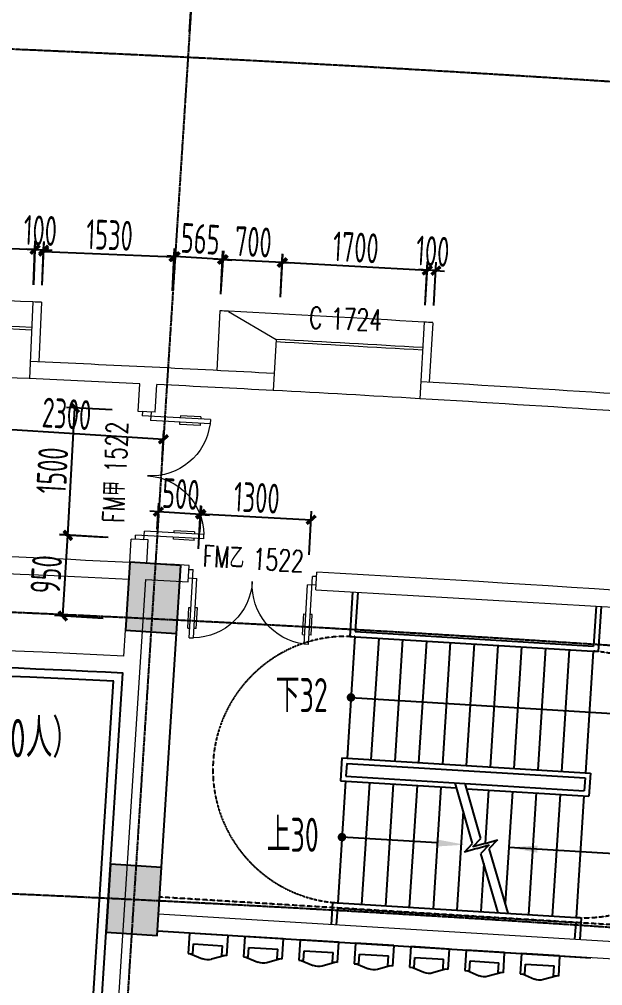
# Model space of a CAD drawing. Header units: millimetres. Extents: x 11515858 to 24947533, y -12784974 to -6116114.
# Drawn here: x 11792816 to 11799658, y -6382167 to -6370831 of the extents above; entities that cross this region are included whole.
import ezdxf
from ezdxf.enums import TextEntityAlignment as Align

# ---------------------------------------------------------------- set-up
doc = ezdxf.new("R2010")
doc.units = ezdxf.units.MM
doc.header["$LTSCALE"] = 10
for name, pattern in [('A2-RG-AXIS$0$CENTER', [2, 1.25, -0.25, 0.25, -0.25]), ('A2-RG-AXIS$0$DOTE', [2.42, 2, -0.2, 0.02, -0.2]), ('A2-RI-F2$0$DOT2', [0.125, 0, -0.125]), ('A2-RV-F2$0$HIDDEN', [0.375, 0.25, -0.125])]:
    doc.linetypes.add(name, pattern=pattern)
for name, color, linetype in [('A2-RB-F2$0$$34$A-DIMS-100', 1, 'Continuous'), ('A2-RB-F2$0$A-DIMS-100', 1, 'Continuous'), ('A2-RD-F2$0$A-1-1-X-toilel$0$A-FIXT', 55, 'Continuous'), ('A2-RD-F2$0$an-door', 2, 'Continuous'), ('A2-RG-AXIS$0$A-AXIS', 1, 'Continuous'), ('A2-RG-AXIS$0$A-DIMS-100', 1, 'Continuous'), ('A2-RG-AXIS$0$A-GRID', 1, 'A2-RG-AXIS$0$CENTER'), ('A2-RI-F2$0$$0$A-SYMB-AREA', 4, 'Continuous'), ('A2-RI-F2$0$$0$A-SYMB-NAME', 4, 'Continuous'), ('A2-RI-F2$0$A-STRS', 50, 'Continuous'), ('A2-RI-F2$0$A-SYMB-DOOR', 4, 'Continuous'), ('A2-RI-F2$0$an-door', 2, 'Continuous'), ('A2-RI-F2$0$an-flor-strs-trds', 1, 'Continuous'), ('A2-RI-F2$0$WINDOW_TEXT', 7, 'Continuous'), ('A2-RS-F2$0$A-HATH-GRAY', 8, 'Continuous'), ('A2-RS-F2$0$A-WALL-CONC', 6, 'Continuous'), ('A2-RV-F2$0$A-HATH', 9, 'Continuous'), ('A2-RV-F2$0$A-SYMB', 4, 'Continuous'), ('A2-RV-F2$0$A-SYMB-AREA', 4, 'Continuous'), ('A2-RV-F2$0$A-SYMB-NAME', 4, 'Continuous'), ('A2-RV-F2$0$AUDIT_D_120618114340-210', 80, 'Continuous'), ('A2-RV-F2$0$AUDIT_D_120618114340-341', 1, 'Continuous'), ('A2-RV-F2$0$AUDIT_D_120618114340-408', 50, 'Continuous')]:
    doc.layers.add(name, color=color, linetype=linetype)
doc.layers.add('A2-RD-F2$0$A-X-AREA', color=6, linetype='Continuous', plot=False)
for name, color, linetype, lineweight in [('A2-RI-F2$0$A-DOOR', 32, 'Continuous', 5), ('A2-RI-F2$0$A-FLOR-OTLN', 4, 'A2-RI-F2$0$DOT2', 5), ('A2-RI-F2$0$A-FLOR-STRS', 2, 'Continuous', 5), ('A2-RI-F2$0$A-GLAZ', 140, 'Continuous', 5), ('A2-RI-F2$0$A-WALL', 7, 'Continuous', 5)]:
    doc.layers.add(name, color=color, linetype=linetype, lineweight=lineweight)
doc.styles.add('A2-RB-F2$0$$0$XD2008', font='hzs.shx', dxfattribs={"width": 0.7, "bigfont": 'hztxt.shx'})
doc.styles.add('A2-RB-F2$0$XD2008', font='hzs.shx', dxfattribs={"width": 0.7, "bigfont": 'hztxt.shx'})
doc.styles.add('A2-RG-AXIS$0$XD2008', font='hzs.shx', dxfattribs={"width": 0.7, "bigfont": 'hztxt.shx'})
doc.styles.add('A2-RI-F2$0$$0$ECADI', font='hzs.shx', dxfattribs={"width": 0.7, "bigfont": 'hztxt.shx'})
doc.styles.add('A2-RI-F2$0$ECADI-TXT', font='simplex.shx', dxfattribs={"bigfont": 'hztxt.shx'})
doc.styles.add('A2-RI-F2$0$SIMPLEX', font='simplex.shx', dxfattribs={"width": 0.7})
doc.styles.add('A2-RV-F2$0$ECADI', font='hzs.shx', dxfattribs={"width": 0.7, "bigfont": 'hztxt.shx'})
doc.dimstyles.new('A2-RB-F2$0$$0$XD100$0', dxfattribs={"dimscale": 100, "dimtxt": 3.5, "dimasz": 1, "dimexe": 1, "dimexo": 2, "dimgap": 0.5, "dimtad": 1, "dimdec": 0, "dimdsep": 46, "dimtxsty": 'A2-RB-F2$0$$0$XD2008', "dimblk1": 'A2-RB-F2$0$$20$_ArchTick', "dimblk2": 'A2-RB-F2$0$$20$_ArchTick', "dimsah": 1, "dimcen": 2.5, "dimclrt": 4, "dimaunit": 1, "dimadec": 0, "dimazin": 0, "dimtfac": 1, "dimtdec": 0, "dimtix": 1, "dimtmove": 2, "dimatfit": 3, "dimfxl": 0, "dimtolj": 1, "dimtzin": 0, "dimarcsym": 0})
doc.dimstyles.new('A2-RB-F2$0$XD100', dxfattribs={"dimscale": 100, "dimtxt": 3.5, "dimasz": 1.5, "dimexe": 1, "dimexo": 2, "dimgap": 0.5, "dimtad": 1, "dimdec": 0, "dimdsep": 46, "dimtxsty": 'A2-RB-F2$0$XD2008', "dimcen": 2.5, "dimclrt": 4, "dimaunit": 1, "dimadec": 0, "dimazin": 0, "dimtfac": 1, "dimtdec": 0, "dimtix": 1, "dimtmove": 1, "dimatfit": 3, "dimfxl": 0, "dimtolj": 1, "dimtzin": 0, "dimarcsym": 0})
doc.dimstyles.new('A2-RB-F2$0$XD100$0', dxfattribs={"dimscale": 100, "dimtxt": 3.5, "dimasz": 1, "dimexe": 1, "dimexo": 2, "dimgap": 0.5, "dimtad": 1, "dimdec": 0, "dimdsep": 46, "dimtxsty": 'A2-RB-F2$0$XD2008', "dimblk1": 'A2-RB-F2$0$_ArchTick', "dimblk2": 'A2-RB-F2$0$_ArchTick', "dimsah": 1, "dimcen": 2.5, "dimclrt": 4, "dimaunit": 1, "dimadec": 0, "dimazin": 0, "dimtfac": 1, "dimtdec": 0, "dimtix": 1, "dimtmove": 1, "dimatfit": 3, "dimfxl": 0, "dimtolj": 1, "dimtzin": 0, "dimarcsym": 0})
doc.dimstyles.new('A2-RG-AXIS$0$XD150', dxfattribs={"dimscale": 300, "dimtxt": 2.5, "dimasz": 1.5, "dimexe": 1, "dimexo": 2, "dimgap": 0.5, "dimtad": 1, "dimdec": 0, "dimdsep": 46, "dimtxsty": 'A2-RG-AXIS$0$XD2008', "dimcen": 2.5, "dimclrt": 4, "dimaunit": 1, "dimadec": 3, "dimazin": 0, "dimtfac": 1, "dimtdec": 0, "dimtmove": 2, "dimatfit": 3, "dimfxl": 0, "dimtolj": 1, "dimtzin": 0, "dimarcsym": 0})
doc.dimstyles.new('A2-RG-AXIS$0$XD150$0', dxfattribs={"dimscale": 150, "dimtxt": 2.5, "dimasz": 1, "dimexe": 1, "dimexo": 2, "dimgap": 0.5, "dimtad": 1, "dimdec": 0, "dimdsep": 46, "dimtxsty": 'A2-RG-AXIS$0$XD2008', "dimblk": 'A2-RG-AXIS$0$_ArchTick', "dimcen": 2.5, "dimclrt": 4, "dimaunit": 1, "dimadec": 0, "dimazin": 0, "dimtfac": 1, "dimtdec": 0, "dimtmove": 2, "dimatfit": 3, "dimfxl": 0, "dimtolj": 1, "dimtzin": 0, "dimarcsym": 0})

# ---------------------------------------------------------------- blocks, each defined once
blk = doc.blocks.new('A2-RG-AXIS$0$_ArchTick')
at = {"color": 0, "linetype": 'ByBlock', "const_width": 0.4}
blk.add_lwpolyline([(-0.5, -0.5), (0.5, 0.5)], dxfattribs=at)
blk = doc.blocks.new('*D1242')
at = {"layer": 'A2-RG-AXIS$0$A-DIMS-100', "color": 0, "lineweight": -2, "ltscale": 3, "transparency": 16777216}
for p, q in [((11753070, -6371598), (11752455, -6363872)), ((11854556, -6379588), (11856371, -6372053))]:
    blk.add_line(p, q, dxfattribs=at)
blk.add_arc((11778731, -6694179), 331200, 76.44866, 94.54827, dxfattribs=at)
at = {"layer": 'Defpoints', "color": 0, "ltscale": 3, "transparency": 16777216}
for p in [(11822065, -6365826), (11753093, -6371897), (11854485, -6379879), (11778731, -6694179)]:
    blk.add_point(p, dxfattribs=at)
at = {"layer": 'A2-RG-AXIS$0$A-DIMS-100', "color": 0, "lineweight": -2, "ltscale": 3, "transparency": 16777216, "xscale": 150, "yscale": 150, "zscale": 150}
for p, rotation in [((11752467, -6364022), 184.5482656226652), ((11856336, -6372199), 346.4486630674553)]:
    blk.add_blockref('A2-RG-AXIS$0$_ArchTick', p, dxfattribs=dict(at, rotation=rotation))
at = {"layer": 'A2-RG-AXIS$0$A-DIMS-100', "color": 4, "ltscale": 3, "transparency": 16777216, "insert": (11804749, -6363703), "char_height": 375, "attachment_point": 5, "rotation": 355.4985, "style": 'A2-RG-AXIS$0$XD2008'}
blk.add_mtext('\\A1;18°5\'59"', dxfattribs=at)
blk = doc.blocks.new('*D1285')
at = {"layer": 'A2-RG-AXIS$0$A-AXIS', "color": 0, "lineweight": -2, "ltscale": 3, "transparency": 16777216}
for p, q in [((11794812, -6370979), (11795179, -6365018)), ((11795170, -6365167), (11802753, -6365634)), ((11802395, -6371445), (11802762, -6365484))]:
    blk.add_line(p, q, dxfattribs=at)
at = {"layer": 'Defpoints', "color": 0, "ltscale": 3, "transparency": 16777216}
for p in [(11802753, -6365634), (11794794, -6371278), (11802377, -6371745)]:
    blk.add_point(p, dxfattribs=at)
at = {"layer": 'A2-RG-AXIS$0$A-AXIS', "color": 0, "lineweight": -2, "ltscale": 3, "transparency": 16777216, "xscale": 150, "yscale": 150, "zscale": 150}
for p, rotation in [((11795170, -6365167), 176.4788938020491), ((11802753, -6365634), 356.4788938020491)]:
    blk.add_blockref('A2-RG-AXIS$0$_ArchTick', p, dxfattribs=dict(at, rotation=rotation))
at = {"layer": 'A2-RG-AXIS$0$A-AXIS', "color": 4, "ltscale": 3, "transparency": 16777216, "insert": (11798977, -6365139), "char_height": 375, "attachment_point": 5, "rotation": 356.4789, "style": 'A2-RG-AXIS$0$XD2008'}
blk.add_mtext('\\A1;7598', dxfattribs=at)
blk = doc.blocks.new('A2-RV-F2$0$5erhfh')
at = {"layer": 'A2-RV-F2$0$A-SYMB-AREA', "style": 'A2-RV-F2$0$ECADI', "width": 0.7}
blk.add_attdef('340M2', text='', height=2.5, dxfattribs=at).set_placement((0, 1.25), align=Align.MIDDLE_LEFT)
at = {"layer": 'A2-RV-F2$0$A-SYMB-NAME', "style": 'A2-RV-F2$0$ECADI', "width": 0.7}
blk.add_attdef('CHINESENAME', (-12.29, 3.09), '', height=4.5, dxfattribs=at)
blk = doc.blocks.new('A2-RV-F2')
at = {"layer": 'A2-RV-F2$0$A-HATH', "linetype": 'A2-RV-F2$0$HIDDEN'}
blk.add_line((11801444, -6381555), (11794460, -6381128), dxfattribs=at)
at = {"layer": 'A2-RV-F2$0$A-SYMB', "linetype": 'A2-RV-F2$0$HIDDEN'}
for centre, start, end in [((11796651, -6379634), 86.3212, 266.3212), ((11799446, -6379805), 266.3212, 86.3212)]:
    blk.add_arc(centre, 1565, start, end, dxfattribs=at)
at = {"layer": 'A2-RV-F2$0$AUDIT_D_120618114340-210'}
for p, q in [((11796725, -6377547), (11796692, -6378069)), ((11796785, -6377551), (11796755, -6378012)), ((11799580, -6377715), (11799550, -6378183)), ((11799640, -6377719), (11799606, -6378247)), ((11796755, -6378012), (11799550, -6378183)), ((11796692, -6378069), (11799606, -6378247)), ((11796600, -6379496), (11796583, -6379765)), ((11796600, -6379496), (11799515, -6379674)), ((11796656, -6379559), (11796646, -6379709)), ((11796656, -6379559), (11799451, -6379730)), ((11796646, -6379709), (11799441, -6379880)), ((11799451, -6379730), (11799441, -6379880)), ((11799515, -6379674), (11799497, -6379943)), ((11796583, -6379765), (11797945, -6379848)), ((11798062, -6379856), (11799497, -6379943)), ((11796491, -6381192), (11796474, -6381452)), ((11796491, -6381192), (11799405, -6381371)), ((11796547, -6381256), (11796534, -6381455)), ((11796547, -6381256), (11799342, -6381427)), ((11799342, -6381427), (11799329, -6381626)), ((11799405, -6381371), (11799389, -6381630))]:
    blk.add_line(p, q, dxfattribs=at)
at = {"layer": 'A2-RV-F2$0$AUDIT_D_120618114340-341', "extrusion": (1.24815e-08, -5.20398e-08, -1)}
for p, q in [((11798133, -6380499, 0), (11797927, -6379787, 0)), ((11798231, -6380439, 0), (11798044, -6379794, 0)), ((11798037, -6380599, 0), (11798133, -6380499, 0)), ((11798135, -6380539, 0), (11798231, -6380439, 0)), ((11798279, -6380498), (11798135, -6380539, 0)), ((11798181, -6380557), (11798325, -6380515, 0)), ((11798325, -6380515, 0), (11798229, -6380615, 0)), ((11798279, -6380498), (11798423, -6380456, 0)), ((11798423, -6380456, 0), (11798327, -6380556, 0)), ((11798181, -6380557), (11798037, -6380599, 0)), ((11798431, -6381311, 0), (11798229, -6380615, 0)), ((11798548, -6381318, 0), (11798327, -6380556, 0))]:
    blk.add_line(p, q, dxfattribs=at)
at = {"layer": 'A2-RV-F2$0$AUDIT_D_120618114340-341', "extrusion": (0, 0, -1)}
blk.add_line((11797718, -6380493, 0), (11796600, -6380425), dxfattribs=at)
at = {"layer": 'A2-RV-F2$0$AUDIT_D_120618114340-341', "extrusion": (0, 0, -1), "const_width": 50}
for points in [[(-11796731, -6378787, 1), (-11796681, -6378784, 1)], [(-11796625, -6380426, 1), (-11796575, -6380423, 1)]]:
    blk.add_lwpolyline(points, format="xyb", close=True, dxfattribs=at)
at = {"layer": 'A2-RV-F2$0$AUDIT_D_120618114340-341'}
blk.add_lwpolyline([(11796706, -6378786), (11800091, -6378993), (11799985, -6380632), (11798557, -6380545)], dxfattribs=at)
at = {"layer": 'A2-RV-F2$0$AUDIT_D_120618114340-341', "extrusion": (0, 0, -1)}
for points in [[(-11797708, -6380451, 0), (-11797703, -6380535, 0), (-11798042, -6380513, 0)], [(-11798890, -6380607), (-11798895, -6380523), (-11798557, -6380545)]]:
    blk.add_solid(points, dxfattribs=at)
at = {"layer": 'A2-RV-F2$0$AUDIT_D_120618114340-408'}
for p, q in [((11796752, -6378072), (11796660, -6379499)), ((11797031, -6378089), (11796939, -6379516)), ((11797311, -6378106), (11797219, -6379533)), ((11797590, -6378124), (11797498, -6379551)), ((11797870, -6378141), (11797778, -6379568)), ((11798149, -6378158), (11798057, -6379585)), ((11798429, -6378175), (11798337, -6379602)), ((11798708, -6378192), (11798616, -6379619)), ((11798987, -6378209), (11798896, -6379636)), ((11799267, -6378226), (11799175, -6379653)), ((11799546, -6378243), (11799455, -6379670)), ((11796643, -6379769), (11796551, -6381196)), ((11796922, -6379786), (11796830, -6381213)), ((11797202, -6379803), (11797110, -6381230)), ((11797481, -6379820), (11797389, -6381247)), ((11797760, -6379837), (11797669, -6381264)), ((11798319, -6379871), (11798279, -6380498)), ((11798599, -6379888), (11798515, -6381201)), ((11798878, -6379906), (11798787, -6381333)), ((11799158, -6379923), (11799066, -6381350)), ((11799437, -6379940), (11799346, -6381367)), ((11798023, -6380119), (11797948, -6381281)), ((11798264, -6380734), (11798228, -6381298))]:
    blk.add_line(p, q, dxfattribs=at)
ref = blk.add_blockref('A2-RV-F2$0$5erhfh', (11797052, -6379266), dxfattribs=dict(xscale=100, yscale=100, zscale=100))
ref.add_attrib('CHINESENAME', '下32', (11795823, -6378958), dxfattribs={"layer": 'A2-RV-F2$0$A-SYMB-NAME', "height": 400, "style": 'A2-RV-F2$0$ECADI', "width": 0.7})
ref = blk.add_blockref('A2-RV-F2$0$5erhfh', (11796947, -6380905), dxfattribs=dict(xscale=100, yscale=100, zscale=100))
ref.add_attrib('CHINESENAME', '上30', (11795717, -6380597), dxfattribs={"layer": 'A2-RV-F2$0$A-SYMB-NAME', "height": 400, "style": 'A2-RV-F2$0$ECADI', "width": 0.7})
blk = doc.blocks.new('A2-RB-F2$0$$20$_ArchTick')
at = {"color": 0, "linetype": 'ByBlock', "const_width": 0.4}
blk.add_lwpolyline([(-0.5, -0.5), (0.5, 0.5)], dxfattribs=at)
blk = doc.blocks.new('*D1650')
at = {"layer": 'A2-RB-F2$0$$34$A-DIMS-100', "color": 0, "lineweight": -2, "ltscale": 3, "transparency": 16777216}
for p, q in [((11793859, -6376911), (11793285, -6376876)), ((11793326, -6377830), (11793385, -6376882)), ((11793800, -6377859), (11793227, -6377823))]:
    blk.add_line(p, q, dxfattribs=at)
at = {"layer": 'Defpoints', "color": 0, "ltscale": 3, "transparency": 16777216}
for p in [(11793385, -6376882), (11794058, -6376923), (11794000, -6377871)]:
    blk.add_point(p, dxfattribs=at)
at = {"layer": 'A2-RB-F2$0$$34$A-DIMS-100', "color": 0, "lineweight": -2, "ltscale": 3, "transparency": 16777216, "xscale": 100, "yscale": 100, "zscale": 100}
for p, rotation in [((11793385, -6376882), 86.46355211527928), ((11793326, -6377830), 266.4635521152793)]:
    blk.add_blockref('A2-RB-F2$0$$20$_ArchTick', p, dxfattribs=dict(at, rotation=rotation))
at = {"layer": 'A2-RB-F2$0$$34$A-DIMS-100', "color": 4, "ltscale": 3, "transparency": 16777216, "insert": (11793131, -6377342), "char_height": 350, "attachment_point": 5, "rotation": 86.4636, "style": 'A2-RB-F2$0$$0$XD2008'}
blk.add_mtext('\\A1;950', dxfattribs=at)
blk = doc.blocks.new('*D1651')
at = {"layer": 'A2-RB-F2$0$$34$A-DIMS-100', "color": 0, "lineweight": -2, "ltscale": 3, "transparency": 16777216}
for p, q in [((11793906, -6375413), (11793369, -6375383)), ((11793385, -6376886), (11793468, -6375388)), ((11793822, -6376910), (11793285, -6376880))]:
    blk.add_line(p, q, dxfattribs=at)
at = {"layer": 'Defpoints', "color": 0, "ltscale": 3, "transparency": 16777216}
for p in [(11793468, -6375388), (11794105, -6375424), (11794022, -6376921)]:
    blk.add_point(p, dxfattribs=at)
at = {"layer": 'A2-RB-F2$0$$34$A-DIMS-100', "color": 0, "lineweight": -2, "ltscale": 3, "transparency": 16777216, "xscale": 100, "yscale": 100, "zscale": 100}
for p, rotation in [((11793468, -6375388), 86.80485077368265), ((11793385, -6376886), 266.8048507736826)]:
    blk.add_blockref('A2-RB-F2$0$$20$_ArchTick', p, dxfattribs=dict(at, rotation=rotation))
at = {"layer": 'A2-RB-F2$0$$34$A-DIMS-100', "color": 4, "ltscale": 3, "transparency": 16777216, "insert": (11793202, -6376124), "char_height": 350, "attachment_point": 5, "rotation": 86.8049, "style": 'A2-RB-F2$0$$0$XD2008'}
blk.add_mtext('\\A1;1500', dxfattribs=at)
blk = doc.blocks.new('*D2083')
at = {"layer": 'A2-RB-F2$0$$34$A-DIMS-100', "color": 0, "lineweight": -2, "ltscale": 3, "transparency": 16777216}
for p, q in [((11792194, -6375854), (11792216, -6375510)), ((11792210, -6375610), (11794506, -6375757)), ((11794490, -6376001), (11794512, -6375657))]:
    blk.add_line(p, q, dxfattribs=at)
at = {"layer": 'Defpoints', "color": 0, "ltscale": 3, "transparency": 16777216}
for p in [(11794506, -6375757), (11792182, -6376053), (11794477, -6376201)]:
    blk.add_point(p, dxfattribs=at)
at = {"layer": 'A2-RB-F2$0$$34$A-DIMS-100', "color": 0, "lineweight": -2, "ltscale": 3, "transparency": 16777216, "xscale": 100, "yscale": 100, "zscale": 100}
for p, rotation in [((11792210, -6375610), 176.3227717734682), ((11794506, -6375757), 356.3227717734682)]:
    blk.add_blockref('A2-RB-F2$0$$20$_ArchTick', p, dxfattribs=dict(at, rotation=rotation))
at = {"layer": 'A2-RB-F2$0$$34$A-DIMS-100', "color": 4, "ltscale": 3, "transparency": 16777216, "insert": (11793372, -6375459), "char_height": 350, "attachment_point": 5, "rotation": 356.3228, "style": 'A2-RB-F2$0$$0$XD2008'}
blk.add_mtext('\\A1;2300', dxfattribs=at)
blk = doc.blocks.new('A2-RB-F2$0$_ArchTick')
at = {"color": 0, "linetype": 'ByBlock', "const_width": 0.4}
blk.add_lwpolyline([(-0.5, -0.5), (0.5, 0.5)], dxfattribs=at)
blk = doc.blocks.new('*D1945')
at = {"layer": 'A2-RB-F2$0$A-DIMS-100', "color": 0, "lineweight": -2, "transparency": 16777216}
for p, q in [((11790685, -6373852), (11790706, -6373337)), ((11790702, -6373437), (11792999, -6373531)), ((11792982, -6373946), (11793003, -6373431))]:
    blk.add_line(p, q, dxfattribs=at)
at = {"layer": 'Defpoints', "color": 0, "transparency": 16777216}
for p in [(11792999, -6373531), (11790677, -6374052), (11792974, -6374146)]:
    blk.add_point(p, dxfattribs=at)
at = {"layer": 'A2-RB-F2$0$A-DIMS-100', "color": 0, "lineweight": -2, "transparency": 16777216, "xscale": 100, "yscale": 100, "zscale": 100}
for p, rotation in [((11790702, -6373437), 177.6575711454572), ((11792999, -6373531), 357.6575711454573)]:
    blk.add_blockref('A2-RB-F2$0$_ArchTick', p, dxfattribs=dict(at, rotation=rotation))
at = {"layer": 'A2-RB-F2$0$A-DIMS-100', "color": 4, "transparency": 16777216, "insert": (11791860, -6373259), "char_height": 350, "attachment_point": 5, "rotation": 357.6576, "style": 'A2-RB-F2$0$XD2008'}
blk.add_mtext('\\A1;2300', dxfattribs=at)
blk = doc.blocks.new('*D1946')
at = {"layer": 'A2-RB-F2$0$A-DIMS-100', "color": 0, "lineweight": -2, "transparency": 16777216}
for p, q in [((11792984, -6373946), (11793007, -6373431)), ((11793084, -6373950), (11793107, -6373435)), ((11793002, -6373531), (11792903, -6373526)), ((11793002, -6373531), (11793102, -6373535)), ((11793102, -6373535), (11793202, -6373540))]:
    blk.add_line(p, q, dxfattribs=at)
at = {"layer": 'Defpoints', "color": 0, "transparency": 16777216}
for p in [(11793102, -6373535), (11792975, -6374146), (11793075, -6374150)]:
    blk.add_point(p, dxfattribs=at)
at = {"layer": 'A2-RB-F2$0$A-DIMS-100', "color": 0, "lineweight": -2, "transparency": 16777216, "xscale": 100, "yscale": 100, "zscale": 100}
for p, rotation in [((11793002, -6373531), 357.4513662403216), ((11793102, -6373535), 177.4513662403216)]:
    blk.add_blockref('A2-RB-F2$0$_ArchTick', p, dxfattribs=dict(at, rotation=rotation))
at = {"layer": 'A2-RB-F2$0$A-DIMS-100', "color": 4, "transparency": 16777216, "insert": (11793062, -6373308), "char_height": 350, "attachment_point": 5, "rotation": 357.4514, "style": 'A2-RB-F2$0$XD2008'}
blk.add_mtext('\\A1;100', dxfattribs=at)
blk = doc.blocks.new('*D1947')
at = {"layer": 'A2-RB-F2$0$A-DIMS-100', "color": 0, "lineweight": -2, "transparency": 16777216}
for p, q in [((11797578, -6374183), (11797608, -6373673)), ((11797677, -6374189), (11797707, -6373679)), ((11797602, -6373773), (11797502, -6373767)), ((11797702, -6373779), (11797602, -6373773)), ((11797702, -6373779), (11797801, -6373785))]:
    blk.add_line(p, q, dxfattribs=at)
at = {"layer": 'Defpoints', "color": 0, "transparency": 16777216}
for p in [(11797602, -6373773), (11797566, -6374383), (11797666, -6374389)]:
    blk.add_point(p, dxfattribs=at)
at = {"layer": 'A2-RB-F2$0$A-DIMS-100', "color": 0, "lineweight": -2, "transparency": 16777216, "xscale": 100, "yscale": 100, "zscale": 100}
for p, rotation in [((11797602, -6373773), 356.6291655173207), ((11797702, -6373779), 176.6291655173207)]:
    blk.add_blockref('A2-RB-F2$0$_ArchTick', p, dxfattribs=dict(at, rotation=rotation))
at = {"layer": 'A2-RB-F2$0$A-DIMS-100', "color": 4, "transparency": 16777216, "insert": (11797665, -6373551), "char_height": 350, "attachment_point": 5, "rotation": 356.6292, "style": 'A2-RB-F2$0$XD2008'}
blk.add_mtext('\\A1;100', dxfattribs=at)
blk = doc.blocks.new('*D1948')
at = {"layer": 'A2-RB-F2$0$A-DIMS-100', "color": 0, "lineweight": -2, "transparency": 16777216}
for p, q in [((11795881, -6374091), (11795908, -6373584)), ((11797600, -6373776), (11795903, -6373684)), ((11797578, -6374183), (11797605, -6373676))]:
    blk.add_line(p, q, dxfattribs=at)
at = {"layer": 'Defpoints', "color": 0, "transparency": 16777216}
for p in [(11795903, -6373684), (11795870, -6374291), (11797567, -6374383)]:
    blk.add_point(p, dxfattribs=at)
at = {"layer": 'A2-RB-F2$0$A-DIMS-100', "color": 0, "lineweight": -2, "transparency": 16777216, "xscale": 100, "yscale": 100, "zscale": 100}
for p, rotation in [((11795903, -6373684), 176.8970844097651), ((11797600, -6373776), 356.8970844097651)]:
    blk.add_blockref('A2-RB-F2$0$_ArchTick', p, dxfattribs=dict(at, rotation=rotation))
at = {"layer": 'A2-RB-F2$0$A-DIMS-100', "color": 4, "transparency": 16777216, "insert": (11796763, -6373506), "char_height": 350, "attachment_point": 5, "rotation": 356.8971, "style": 'A2-RB-F2$0$XD2008'}
blk.add_mtext('\\A1;1700', dxfattribs=at)
blk = doc.blocks.new('*D1949')
at = {"layer": 'A2-RB-F2$0$A-DIMS-100', "color": 0, "lineweight": -2, "transparency": 16777216}
for p, q in [((11795179, -6374056), (11795204, -6373548)), ((11795878, -6374091), (11795903, -6373583)), ((11795199, -6373648), (11795099, -6373643)), ((11795898, -6373683), (11795199, -6373648)), ((11795898, -6373683), (11795998, -6373688))]:
    blk.add_line(p, q, dxfattribs=at)
at = {"layer": 'Defpoints', "color": 0, "transparency": 16777216}
for p in [(11795199, -6373648), (11795169, -6374256), (11795868, -6374291)]:
    blk.add_point(p, dxfattribs=at)
at = {"layer": 'A2-RB-F2$0$A-DIMS-100', "color": 0, "lineweight": -2, "transparency": 16777216, "xscale": 100, "yscale": 100, "zscale": 100}
for p, rotation in [((11795199, -6373648), 357.1527551306179), ((11795898, -6373683), 177.1527551306179)]:
    blk.add_blockref('A2-RB-F2$0$_ArchTick', p, dxfattribs=dict(at, rotation=rotation))
at = {"layer": 'A2-RB-F2$0$A-DIMS-100', "color": 4, "transparency": 16777216, "insert": (11795560, -6373441), "char_height": 350, "attachment_point": 5, "rotation": 357.1528, "style": 'A2-RB-F2$0$XD2008'}
blk.add_mtext('\\A1;700', dxfattribs=at)
blk = doc.blocks.new('*D1950')
at = {"layer": 'A2-RB-F2$0$A-DIMS-100', "color": 0, "lineweight": -2, "transparency": 16777216}
for p, q in [((11794618, -6374015), (11794650, -6373512)), ((11794643, -6373612), (11794544, -6373606)), ((11795207, -6373648), (11794643, -6373612)), ((11795181, -6374051), (11795213, -6373548)), ((11795207, -6373648), (11795307, -6373655))]:
    blk.add_line(p, q, dxfattribs=at)
at = {"layer": 'Defpoints', "color": 0, "transparency": 16777216}
for p in [(11794643, -6373612), (11794605, -6374214), (11795168, -6374251)]:
    blk.add_point(p, dxfattribs=at)
at = {"layer": 'A2-RB-F2$0$A-DIMS-100', "color": 0, "lineweight": -2, "transparency": 16777216, "xscale": 100, "yscale": 100, "zscale": 100}
for p, rotation in [((11794643, -6373612), 356.3330027869437), ((11795207, -6373648), 176.3330027869437)]:
    blk.add_blockref('A2-RB-F2$0$_ArchTick', p, dxfattribs=dict(at, rotation=rotation))
at = {"layer": 'A2-RB-F2$0$A-DIMS-100', "color": 4, "transparency": 16777216, "insert": (11794940, -6373406), "char_height": 350, "attachment_point": 5, "rotation": 356.333, "style": 'A2-RB-F2$0$XD2008'}
blk.add_mtext('\\A1;565', dxfattribs=at)
blk = doc.blocks.new('*D1416')
at = {"layer": 'A2-RB-F2$0$$34$A-DIMS-100', "color": 0, "lineweight": -2, "ltscale": 3, "transparency": 16777216}
for p, q in [((11794434, -6376810), (11794454, -6376507)), ((11794933, -6376842), (11794953, -6376540)), ((11794447, -6376607), (11794348, -6376600)), ((11794946, -6376639), (11794447, -6376607)), ((11794946, -6376639), (11795046, -6376646))]:
    blk.add_line(p, q, dxfattribs=at)
at = {"layer": 'Defpoints', "color": 0, "ltscale": 3, "transparency": 16777216}
for p in [(11794447, -6376607), (11794421, -6377009), (11794920, -6377042)]:
    blk.add_point(p, dxfattribs=at)
at = {"layer": 'A2-RB-F2$0$$34$A-DIMS-100', "color": 0, "lineweight": -2, "ltscale": 3, "transparency": 16777216, "xscale": 100, "yscale": 100, "zscale": 100}
for p, rotation in [((11794447, -6376607), 356.2722034021842), ((11794946, -6376639), 176.2722034021842)]:
    blk.add_blockref('A2-RB-F2$0$$20$_ArchTick', p, dxfattribs=dict(at, rotation=rotation))
at = {"layer": 'A2-RB-F2$0$$34$A-DIMS-100', "color": 4, "ltscale": 3, "transparency": 16777216, "insert": (11794711, -6376399), "char_height": 350, "attachment_point": 5, "rotation": 356.2722, "style": 'A2-RB-F2$0$$0$XD2008'}
blk.add_mtext('\\A1;500', dxfattribs=at)
blk = doc.blocks.new('*D1423')
at = {"layer": 'A2-RB-F2$0$$34$A-DIMS-100', "color": 0, "lineweight": -2, "ltscale": 3, "transparency": 16777216}
for p, q in [((11794918, -6377042), (11794945, -6376534)), ((11794940, -6376633), (11796238, -6376702)), ((11796216, -6377111), (11796243, -6376602))]:
    blk.add_line(p, q, dxfattribs=at)
at = {"layer": 'Defpoints', "color": 0, "ltscale": 3, "transparency": 16777216}
for p in [(11796238, -6376702), (11794908, -6377241), (11796206, -6377310)]:
    blk.add_point(p, dxfattribs=at)
at = {"layer": 'A2-RB-F2$0$$34$A-DIMS-100', "color": 0, "lineweight": -2, "ltscale": 3, "transparency": 16777216, "xscale": 100, "yscale": 100, "zscale": 100}
for p, rotation in [((11794940, -6376633), 176.9667897403475), ((11796238, -6376702), 356.9667897403475)]:
    blk.add_blockref('A2-RB-F2$0$$20$_ArchTick', p, dxfattribs=dict(at, rotation=rotation))
at = {"layer": 'A2-RB-F2$0$$34$A-DIMS-100', "color": 4, "ltscale": 3, "transparency": 16777216, "insert": (11795601, -6376443), "char_height": 350, "attachment_point": 5, "rotation": 356.9668, "style": 'A2-RB-F2$0$$0$XD2008'}
blk.add_mtext('\\A1;1300', dxfattribs=at)
blk = doc.blocks.new('*D1480')
at = {"layer": 'A2-RB-F2$0$A-DIMS-100', "color": 0, "lineweight": -2, "transparency": 16777216}
for p, q in [((11793083, -6373950), (11793104, -6373453)), ((11793100, -6373553), (11794630, -6373618)), ((11794613, -6374015), (11794634, -6373518))]:
    blk.add_line(p, q, dxfattribs=at)
at = {"layer": 'Defpoints', "color": 0, "transparency": 16777216}
for p in [(11794630, -6373618), (11793075, -6374150), (11794605, -6374214)]:
    blk.add_point(p, dxfattribs=at)
at = {"layer": 'A2-RB-F2$0$A-DIMS-100', "color": 0, "lineweight": -2, "transparency": 16777216, "xscale": 100, "yscale": 100, "zscale": 100}
for p, rotation in [((11793100, -6373553), 177.5873681390295), ((11794630, -6373618), 357.5873681390295)]:
    blk.add_blockref('A2-RB-F2$0$_ArchTick', p, dxfattribs=dict(at, rotation=rotation))
at = {"layer": 'A2-RB-F2$0$A-DIMS-100', "color": 4, "transparency": 16777216, "insert": (11793874, -6373361), "char_height": 350, "attachment_point": 5, "rotation": 357.5874, "style": 'A2-RB-F2$0$XD2008'}
blk.add_mtext('\\A1;1530', dxfattribs=at)
blk = doc.blocks.new('A2-RD-F2$0$A-1-1-X-toilel$0$A-1-10-01~10(B1~wd)$0$333')
at = {"layer": 'A2-RD-F2$0$A-1-1-X-toilel$0$A-FIXT'}
for p, q in [((0, -225), (0, 225)), ((0, 225), (240, 225)), ((240, 169), (124, 169)), ((124, 169), (124, -169)), ((240, 225), (240, 169)), ((240, 197), (291, 53)), ((240, -197), (291, -53)), ((0, -225), (240, -225)), ((240, -169), (124, -169)), ((240, -225), (240, -169))]:
    blk.add_line(p, q, dxfattribs=at)
blk.add_ellipse((225, 0), major_axis=(0, 113), ratio=0.666667, start_param=4.220783, end_param=5.203995, dxfattribs=at)
blk = doc.blocks.new('A2-RD-F2')
at = {"layer": 'A2-RD-F2$0$A-1-1-X-toilel$0$A-FIXT'}
blk.add_line((11794438, -6381525), (11799519, -6381839), dxfattribs=at)
at = {"layer": 'A2-RD-F2$0$A-X-AREA'}
blk.add_lwpolyline([(11780971, -6378137), (11780880, -6391586, -0.010155), (11793166, -6391923), (11794029, -6378500, 0.010336), (11780971, -6378137, 0.748491)], format="xyb", dxfattribs=at)
at = {"layer": 'A2-RD-F2$0$an-door'}
blk.add_line((11793072, -6391819), (11793922, -6378595), dxfattribs=at)
blk.add_arc((11778730, -6694129), 315899, 87.24339, 89.14995, dxfattribs=at)
at = {"layer": 'A2-RD-F2$0$A-1-1-X-toilel$0$A-FIXT', "xscale": -1}
for p, rotation in [((11795036, -6381564), 86.49760220541849), ((11795685, -6381604), 86.49760220541849), ((11796334, -6381643), 86.49760220541849), ((11796983, -6381683), 86.49760220541849), ((11797632, -6381723), 86.49760220541849), ((11798280, -6381763), 86.49760220541849), ((11798929, -6381802), 86.4976022054169)]:
    blk.add_blockref('A2-RD-F2$0$A-1-1-X-toilel$0$A-1-10-01~10(B1~wd)$0$333', p, dxfattribs=dict(at, rotation=rotation))
blk = doc.blocks.new('A2-RS-F2')
at = {"layer": 'A2-RS-F2$0$A-HATH-GRAY', "ltscale": 3}
h = blk.add_hatch(color=256, dxfattribs=at)
h.paths.add_polyline_path([(11780371, -6378133), (11781371, -6378140), (11781380, -6376840), (11780380, -6376833)])
h.paths.add_polyline_path([(11771295, -6378216), (11772295, -6378194), (11772267, -6376895), (11771267, -6376916)])
h.paths.add_polyline_path([(11789445, -6378310), (11790445, -6378346), (11790491, -6377046), (11789491, -6377011)])
h.paths.add_polyline_path([(11794061, -6377996), (11794660, -6378034), (11794711, -6377236), (11794112, -6377197)])
h.paths.add_polyline_path([(11762226, -6378560), (11763225, -6378509), (11763159, -6377211), (11762160, -6377261)])
h.paths.add_polyline_path([(11756054, -6378846), (11756851, -6378783), (11756756, -6377587), (11755959, -6377650)])
h.paths.add_polyline_path([(11801644, -6378462), (11802243, -6378500), (11802294, -6377702), (11801696, -6377663)])
h.paths.add_polyline_path([(11751557, -6379698), (11752355, -6379635), (11752220, -6377940), (11751422, -6378003)])
h.paths.add_polyline_path([(11807664, -6379406), (11808460, -6379480), (11808572, -6378285), (11807775, -6378211)])
h.paths.add_polyline_path([(11816585, -6380403), (11817577, -6380525), (11817736, -6379235), (11816743, -6379113)])
h.paths.add_polyline_path([(11825579, -6381619), (11826568, -6381768), (11826763, -6380483), (11825774, -6380333)])
h.paths.add_polyline_path([(11793833, -6381539), (11794432, -6381577), (11794483, -6380779), (11793885, -6380740)])
h.paths.add_polyline_path([(11801417, -6382005), (11802015, -6382043), (11802067, -6381245), (11801468, -6381206)])
h.paths.add_polyline_path([(11834536, -6383085), (11835520, -6383263), (11835752, -6381984), (11834768, -6381806)])
h.paths.add_polyline_path([(11843442, -6384837), (11844420, -6385043), (11844688, -6383771), (11843710, -6383565)])
h.paths.add_polyline_path([(11849707, -6386048), (11850486, -6386227), (11850721, -6385255), (11849941, -6385076)])
h.paths.add_polyline_path([(11756691, -6386871), (11757489, -6386806), (11757394, -6385612), (11756597, -6385675)])
h.paths.add_polyline_path([(11752176, -6387474), (11752973, -6387410), (11752838, -6385716), (11752041, -6385779)])
h.paths.add_polyline_path([(11854132, -6387107), (11854912, -6387286), (11855146, -6386314), (11854366, -6386134)])
h.paths.add_polyline_path([(11793236, -6390821), (11793835, -6390859), (11793887, -6390061), (11793288, -6390022)])
h.paths.add_polyline_path([(11800820, -6391286), (11801419, -6391324), (11801470, -6390526), (11800871, -6390487)])
h.paths.add_polyline_path([(11847832, -6393825), (11848612, -6394005), (11848846, -6393033), (11848067, -6392853)])
h.paths.add_polyline_path([(11780263, -6394032), (11781263, -6394039), (11781272, -6392739), (11780272, -6392732)])
h.paths.add_polyline_path([(11771644, -6394112), (11772644, -6394090), (11772615, -6392791), (11771616, -6392812)])
h.paths.add_polyline_path([(11788881, -6394200), (11789880, -6394236), (11789926, -6392936), (11788927, -6392901)])
h.paths.add_polyline_path([(11793009, -6394364), (11793607, -6394402), (11793659, -6393604), (11793060, -6393565)])
h.paths.add_polyline_path([(11763031, -6394440), (11764030, -6394389), (11763964, -6393090), (11762965, -6393141)])
h.paths.add_polyline_path([(11757323, -6394797), (11758120, -6394731), (11758025, -6393537), (11757227, -6393600)])
h.paths.add_polyline_path([(11800592, -6394829), (11801191, -6394867), (11801242, -6394069), (11800643, -6394030)])
h.paths.add_polyline_path([(11852257, -6394884), (11853037, -6395064), (11853271, -6394091), (11852492, -6393912)])
h.paths.add_polyline_path([(11752786, -6395149), (11753584, -6395086), (11753449, -6393391), (11752652, -6393455)])
h.paths.add_polyline_path([(11806189, -6395237), (11806985, -6395311), (11807096, -6394116), (11806300, -6394042)])
h.paths.add_polyline_path([(11814656, -6396186), (11815648, -6396307), (11815806, -6395017), (11814813, -6394896)])
h.paths.add_polyline_path([(11823198, -6397340), (11824186, -6397490), (11824381, -6396205), (11823392, -6396055)])
h.paths.add_polyline_path([(11831682, -6398729), (11832663, -6398921), (11832913, -6397645), (11831931, -6397453)])
h.paths.add_polyline_path([(11840164, -6400383), (11841142, -6400589), (11841411, -6399317), (11840432, -6399110)])
edge = h.paths.add_edge_path()
edge.add_arc((11772286, -6400549), 450, 0, 360)
edge = h.paths.add_edge_path()
edge.add_arc((11789152, -6400664), 450, 0, 360)
edge = h.paths.add_edge_path()
edge.add_arc((11763857, -6400856), 450, 0, 360)
h.paths.add_polyline_path([(11845946, -6401652), (11846725, -6401831), (11846960, -6400859), (11846180, -6400679)])
edge = h.paths.add_edge_path()
edge.add_arc((11797576, -6401084), 450, 0, 360)
edge = h.paths.add_edge_path()
edge.add_arc((11755441, -6401404), 451, 0, 360)
edge = h.paths.add_edge_path()
edge.add_arc((11805984, -6401746), 450, 0, 360)
h.paths.add_polyline_path([(11850371, -6402710), (11851151, -6402890), (11851385, -6401917), (11850605, -6401738)])
edge = h.paths.add_edge_path()
edge.add_arc((11814369, -6402649), 450, 0, 360)
edge = h.paths.add_edge_path()
edge.add_arc((11822726, -6403793), 450, 0, 360)
edge = h.paths.add_edge_path()
edge.add_arc((11831046, -6405176), 450, 0, 360)
edge = h.paths.add_edge_path()
edge.add_arc((11839323, -6406797), 451, 0, 360)
edge = h.paths.add_edge_path()
edge.add_arc((11847549, -6408655), 451, 0, 360)
edge = h.paths.add_edge_path()
edge.add_arc((11780719, -6400485), 450, 0, 360)
at = {"layer": 'A2-RS-F2$0$A-WALL-CONC'}
for points in [[(11794061, -6377996), (11794660, -6378034), (11794711, -6377236), (11794112, -6377197)], [(11793833, -6381539), (11794432, -6381577), (11794483, -6380779), (11793885, -6380740)]]:
    blk.add_3dface(points, dxfattribs=at)
blk = doc.blocks.new('A2-RI-F2$0$$DorLib2D$00000011')
for p, q in [((-0.4667, 0.4709), (-0.4667, -0.0625)), ((-0.4667, 0.4709), (-0.4333, 0.4709)), ((-0.4333, 0.4709), (-0.4333, 0.0042)), ((0.4333, 0.4709), (0.4333, 0.0042)), ((0.4667, 0.4709), (0.4333, 0.4709)), ((0.4667, 0.4709), (0.4667, -0.0625)), ((-0.4833, 0.3962), (-0.4667, 0.3962)), ((-0.4167, 0.3962), (-0.4333, 0.3962)), ((0.4167, 0.3962), (0.4333, 0.3962)), ((0.4833, 0.3962), (0.4667, 0.3962)), ((-0.4833, 0.2346), (-0.4667, 0.2346)), ((-0.4167, 0.2346), (-0.4333, 0.2346)), ((0.4167, 0.2346), (0.4333, 0.2346)), ((0.4833, 0.2346), (0.4667, 0.2346)), ((-0.5, 0.0042), (-0.4333, 0.0042)), ((-0.5, 0.0042), (-0.5, -0.0625)), ((0.5, 0.0042), (0.4333, 0.0042)), ((0.5, 0.0042), (0.5, -0.0625)), ((-0.5, -0.0625), (-0.4667, -0.0625)), ((0.5, -0.0625), (0.4667, -0.0625))]:
    blk.add_line(p, q)
at = {"lineweight": 13}
for p, q in [((-0.4833, 0.3962), (-0.4833, 0.2346)), ((-0.4167, 0.3962), (-0.4167, 0.2346)), ((0.4167, 0.3962), (0.4167, 0.2346)), ((0.4833, 0.3962), (0.4833, 0.2346))]:
    blk.add_line(p, q, dxfattribs=at)
for centre, start, end in [((-0.4667, 0.0042), 0, 85.90396), ((0.4667, 0.0042), 94.09604, 180)]:
    blk.add_arc(centre, 0.4667, start, end, dxfattribs=at)
blk = doc.blocks.new('A2-RI-F2$0$door-doublewing')
at = {"layer": 'A2-RI-F2$0$A-DOOR', "color": 4, "xscale": -0.9999999999999998, "rotation": 180}
blk.add_blockref('A2-RI-F2$0$$DorLib2D$00000011', (0, -0.0291), dxfattribs=at)
at = {"layer": 'A2-RI-F2$0$WINDOW_TEXT', "style": 'A2-RI-F2$0$SIMPLEX', "flags": 9}
blk.add_attdef('A', text='', height=1, dxfattribs=at).set_placement((0, 1.5), align=Align.MIDDLE)
blk = doc.blocks.new('A2-RI-F2$0$$1$5erhfh')
at = {"layer": 'A2-RI-F2$0$$0$A-SYMB-AREA', "style": 'A2-RI-F2$0$$0$ECADI', "width": 0.7}
blk.add_attdef('340M2', text='', height=2.5, dxfattribs=at).set_placement((0, 1.25), align=Align.MIDDLE_LEFT)
at = {"layer": 'A2-RI-F2$0$$0$A-SYMB-NAME', "style": 'A2-RI-F2$0$$0$ECADI', "width": 0.7}
blk.add_attdef('CHINESENAME', (-12.29, 3.09), '', height=4.5, dxfattribs=at)
blk = doc.blocks.new('A2-RI-F2$0$Bay 2')
at = {"layer": 'A2-RI-F2$0$A-FLOR-OTLN', "linetype": 'Continuous'}
for radius in [320350, 319450]:
    blk.add_arc((15603, -319069), radius, 92.38819, 92.79965, dxfattribs=at)
at = {"layer": 'A2-RI-F2$0$A-GLAZ'}
for radius in [320050, 320020]:
    blk.add_arc((15603, -319069), radius, 92.38819, 92.79965, dxfattribs=at)
at = {"layer": 'A2-RI-F2$0$A-WALL'}
for p, q in [((2254, 1003), (2292, 104)), ((2354, 1007), (2383, 308)), ((-110, 195), (-144, 894)), ((0, 0), (-44, 899))]:
    blk.add_line(p, q, dxfattribs=at)
for start, end in [(92.3703, 92.38819), (92.79965, 92.81753)]:
    blk.add_arc((15603, -319069), 320350, start, end, dxfattribs=at)
blk = doc.blocks.new('A2-RI-F2$0$Bay 1')
at = {"layer": 'A2-RI-F2$0$A-FLOR-OTLN', "linetype": 'Continuous'}
for radius, end in [(320350, 93.62248), (319450, 93.51966)]:
    blk.add_arc((19611, -318847), radius, 93.21111, end, dxfattribs=at)
at = {"layer": 'A2-RI-F2$0$A-GLAZ'}
for radius in [320050, 320020]:
    blk.add_arc((19611, -318847), radius, 93.21111, 93.51966, dxfattribs=at)
at = {"layer": 'A2-RI-F2$0$A-WALL'}
for p, q in [((1667, 1000), (1717, 101)), ((1767, 1005), (1806, 306)), ((-729, 856), (-685, 158)), ((-629, 862), (-37, 599)), ((-37, 599), (0, 0))]:
    blk.add_line(p, q, dxfattribs=at)
for start, end in [(93.19322, 93.21111), (93.62248, 93.64037)]:
    blk.add_arc((19611, -318847), 320350, start, end, dxfattribs=at)
blk = doc.blocks.new('A2-RI-F2$0$ECADI-TAG-DOOR')
blk = doc.blocks.new('A2-RG-AXIS')
at = {"layer": 'A2-RG-AXIS$0$A-GRID', "linetype": 'A2-RG-AXIS$0$DOTE'}
blk.add_line((11795338.9, -6362795.8), (11793349.7, -6393734.2), dxfattribs=at)
for radius in [323300, 316700, 313400]:
    blk.add_arc((11778730.7, -6694178.7), radius, 75.589285, 95.407644, dxfattribs=at)
at = {"layer": 'A2-RG-AXIS$0$A-AXIS', "ltscale": 3}
dim = blk.add_aligned_dim(p1=(11794793.5, -6371278), p2=(11802376.9, -6371744.6), distance=6122.3, dimstyle='A2-RG-AXIS$0$XD150$0', dxfattribs=at)
dim.commit()
dim.dimension.update_dxf_attribs({"geometry": '*D1285', "text_midpoint": (11798977.3, -6365138.5)})
at = {"layer": 'A2-RG-AXIS$0$A-DIMS-100', "ltscale": 3}
dim = blk.add_angular_dim_3p(base=(11822064.9, -6365825.9), center=(11778730.7, -6694178.7), p1=(11854485.2, -6379879.3), p2=(11753093.4, -6371896.8), dimstyle='A2-RG-AXIS$0$XD150', override={"dimscale": 150, "dimasz": 1, "dimblk": 'A2-RG-AXIS$0$_ArchTick', "dimadec": 4}, dxfattribs=at)
dim.commit()
dim.dimension.update_dxf_attribs({"geometry": '*D1242', "text_midpoint": (11804748.6, -6363703.1)})
blk = doc.blocks.new('A2-RB-F2')
at = {"layer": 'A2-RB-F2$0$$34$A-DIMS-100', "ltscale": 3}
for p1, p2, distance, picture, middle in [((11792181.5, -6376053.1), (11794477, -6376200.6), 444.3, '*D2083', (11793372.2, -6375458.9)), ((11794021.8, -6376921.4), (11794105.4, -6375423.7), 638, '*D1651', (11793201.9, -6376124.4)), ((11794920.2, -6377041.7), (11794421.1, -6377009.2), -403.3, '*D1416', (11794711.5, -6376398.5)), ((11794907.6, -6377241.4), (11796205.8, -6377310.2), 608.8, '*D1423', (11795600.8, -6376443.2)), ((11793999.9, -6377871.1), (11794058.5, -6376923.4), 674.7, '*D1650', (11793131.2, -6377341.8))]:
    dim = blk.add_aligned_dim(p1=p1, p2=p2, distance=distance, dimstyle='A2-RB-F2$0$$0$XD100$0', dxfattribs=at)
    dim.commit()
    dim.dimension.update_dxf_attribs({"geometry": picture, "text_midpoint": middle})
at = {"layer": 'A2-RB-F2$0$A-DIMS-100'}
for p1, p2, distance, picture, middle in [((11790676.5, -6374051.6), (11792974.1, -6374145.5), 615.5, '*D1945', (11791859.7, -6373258.8)), ((11792975.1, -6374145.6), (11793075, -6374150), 615.5, '*D1946', (11793062.4, -6373308.2)), ((11795168.4, -6374250.6), (11794604.7, -6374214.5), -603.6, '*D1950', (11794939.5, -6373405.7)), ((11795867.8, -6374290.7), (11795169.1, -6374255.9), -608.8, '*D1949', (11795559.9, -6373440.6)), ((11797566.9, -6374383), (11795869.8, -6374291), -607.6, '*D1948', (11796763.4, -6373505.7)), ((11797665.6, -6374388.8), (11797565.8, -6374382.9), -611, '*D1947', (11797664.8, -6373551.3))]:
    dim = blk.add_aligned_dim(p1=p1, p2=p2, distance=distance, dimstyle='A2-RB-F2$0$XD100$0', dxfattribs=at)
    dim.commit()
    dim.dimension.update_dxf_attribs({"geometry": picture, "text_midpoint": middle})
dim = blk.add_aligned_dim(p1=(11793075, -6374150), p2=(11794604.7, -6374214.5), distance=597.2, text='1530', dimstyle='A2-RB-F2$0$XD100', override={"dimasz": 1, "dimblk1": 'A2-RB-F2$0$_ArchTick', "dimblk2": 'A2-RB-F2$0$_ArchTick', "dimsah": 1}, dxfattribs=at)
dim.commit()
dim.dimension.update_dxf_attribs({"geometry": '*D1480', "text_midpoint": (11793874.5, -6373360.7)})
blk = doc.blocks.new('A2-RI-F2')
at = {"layer": 'A2-RI-F2$0$A-WALL'}
for p, q in [((11794211, -6375430), (11794229, -6375105)), ((11794411, -6375441), (11794429, -6375115)), ((11794411, -6375441), (11794211, -6375430)), ((11794112, -6377202), (11794127, -6376927)), ((11794327, -6376938), (11794127, -6376927)), ((11794312, -6377213), (11794327, -6376938)), ((11794796, -6377430), (11794808, -6377236)), ((11796294, -6377522), (11796306, -6377316)), ((11793827, -6384753), (11794300, -6377401)), ((11794300, -6377401), (11794796, -6377430)), ((11796294, -6377522), (11802084, -6377862)), ((11794041, -6378300), (11794061, -6377997)), ((11793166, -6391923), (11794029, -6378500)), ((11801432, -6381755), (11794447, -6381328)), ((11801420, -6381955), (11794435, -6381527))]:
    blk.add_line(p, q, dxfattribs=at)
for centre, radius, start, end in [((11778731, -6694179), 319650, 86.93797, 87.45226), ((11778731, -6694179), 319450, 87.21916, 87.45226), ((11778731, -6694179), 319650, 86.21796, 86.62933), ((11778731, -6694179), 319450, 86.93797, 87.18329), ((11778731, -6694179), 319450, 86.21796, 86.62933), ((11778730, -6694115), 317286, 87.09542, 89.10471), ((11778723, -6694412), 317384, 87.22252, 89.06814), ((11778731, -6694179), 317350, 85.25429, 86.82532), ((11778730, -6694129), 316199, 87.22439, 89.06848), ((11778730, -6694129), 315999, 87.22497, 89.14995)]:
    blk.add_arc(centre, radius, start, end, dxfattribs=at)
at = {"layer": 'A2-RI-F2$0$an-door'}
blk.add_line((11793072, -6391819), (11793922, -6378595), dxfattribs=at)
blk.add_arc((11778730, -6694129), 315899, 87.24339, 89.14995, dxfattribs=at)
at = {"layer": 'A2-RI-F2$0$an-flor-strs-trds'}
blk.add_line((11794657, -6378035), (11794478, -6380774), dxfattribs=at)
blk.add_blockref('A2-RS-F2', (0, 0))
for name, p, rotation in [('A2-RI-F2$0$Bay 2', (11790643, -6374951), 355.0631808533361), ('A2-RI-F2$0$Bay 1', (11795795, -6375185), 353.4180562418998)]:
    blk.add_blockref(name, p, dxfattribs=dict(rotation=rotation))
ref = blk.add_blockref('A2-RI-F2$0$$1$5erhfh', (11791715, -6379797), dxfattribs=dict(xscale=100, yscale=100, zscale=100))
ref.add_attrib('340M2', '170m2', (11790600, -6379859), dxfattribs={"layer": 'A2-RI-F2$0$$0$A-SYMB-AREA', "height": 250, "style": 'A2-RI-F2$0$$0$ECADI', "width": 0.7})
ref.add_attrib('CHINESENAME', '大阶梯教室（150人）', (11790486, -6379488), dxfattribs={"layer": 'A2-RI-F2$0$$0$A-SYMB-NAME', "height": 450, "style": 'A2-RI-F2$0$$0$ECADI', "width": 0.7})
at = {"layer": 'A2-RI-F2$0$A-DOOR'}
for p, xscale, yscale, zscale, rotation in [((11794269, -6376184), 1500.000000000824, 1500.000000000824, 1500.000000000824, 86.80485077364713), ((11795551, -6377376), 1500.000000000825, 1500.000000000825, 1500.000000000825, 356.7363181139257)]:
    blk.add_blockref('A2-RI-F2$0$door-doublewing', p, dxfattribs=dict(at, xscale=xscale, yscale=yscale, zscale=zscale, rotation=rotation))
at = {"layer": 'A2-RI-F2$0$A-FLOR-STRS'}
blk.add_blockref('A2-RG-AXIS', (0, 0), dxfattribs=at)
at = {"layer": 'A2-RI-F2$0$A-STRS', "linetype": 'Continuous'}
blk.add_blockref('A2-RB-F2', (0, 0), dxfattribs=at)
at = {"layer": 'A2-RI-F2$0$A-SYMB-DOOR'}
ref = blk.add_blockref('A2-RI-F2$0$ECADI-TAG-DOOR', (11796575, -6375194), dxfattribs=dict(at, xscale=99.99999999934171, yscale=99.99999999934171, zscale=99.99999999934171, rotation=358.2396036510892))
ref.add_attrib('门窗主编号1', 'C', dxfattribs={"height": 250, "rotation": 358.2396, "style": 'A2-RI-F2$0$ECADI-TXT', "width": 0.7}).set_placement((11796368, -6374459), align=Align.RIGHT)
ref.add_attrib('门窗主编号2', '1724', (11796466, -6374466, 333), dxfattribs={"height": 250, "rotation": 358.2396, "style": 'A2-RI-F2$0$ECADI-TXT', "width": 0.7})
ref = blk.add_blockref('A2-RI-F2$0$ECADI-TAG-DOOR', (11794796, -6376047, -333), dxfattribs=dict(at, xscale=100.0000000010858, yscale=100.0000000010858, zscale=100.0000000010858, rotation=88.00244900222783))
ref.add_attrib('门窗主编号1', 'FM甲', dxfattribs={"height": 250, "rotation": 88.0024, "style": 'A2-RI-F2$0$ECADI-TXT', "width": 0.7}).set_placement((11794060, -6376251, -333), align=Align.RIGHT)
ref.add_attrib('门窗主编号2', '1522', (11794068, -6376153), dxfattribs={"height": 250, "rotation": 88.0024, "style": 'A2-RI-F2$0$ECADI-TXT', "width": 0.7})
ref = blk.add_blockref('A2-RI-F2$0$ECADI-TAG-DOOR', (11795643, -6378013, -333), dxfattribs=dict(at, xscale=100.0000000006261, yscale=100.0000000006261, zscale=100.0000000006261, rotation=357.125975203556))
ref.add_attrib('门窗主编号1', 'FM乙', dxfattribs={"height": 250, "rotation": 357.126, "style": 'A2-RI-F2$0$ECADI-TXT', "width": 0.7}).set_placement((11795450, -6377274, -333), align=Align.RIGHT)
ref.add_attrib('门窗主编号2', '1522', (11795548, -6377283), dxfattribs={"height": 250, "rotation": 357.126, "style": 'A2-RI-F2$0$ECADI-TXT', "width": 0.7})

msp = doc.modelspace()

# ---------------------------------------------------------------- block references
for name in ['A2-RI-F2', 'A2-RB-F2', 'A2-RG-AXIS', 'A2-RS-F2', 'A2-RV-F2', 'A2-RD-F2']:
    msp.add_blockref(name, (0, 0))

doc.saveas('drawing.dxf')
